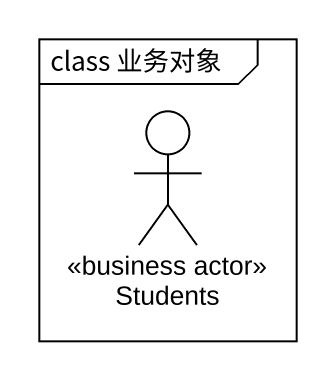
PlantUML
@startuml
mainframe class 业务对象
actor Students <<business actor>>
@enduml
